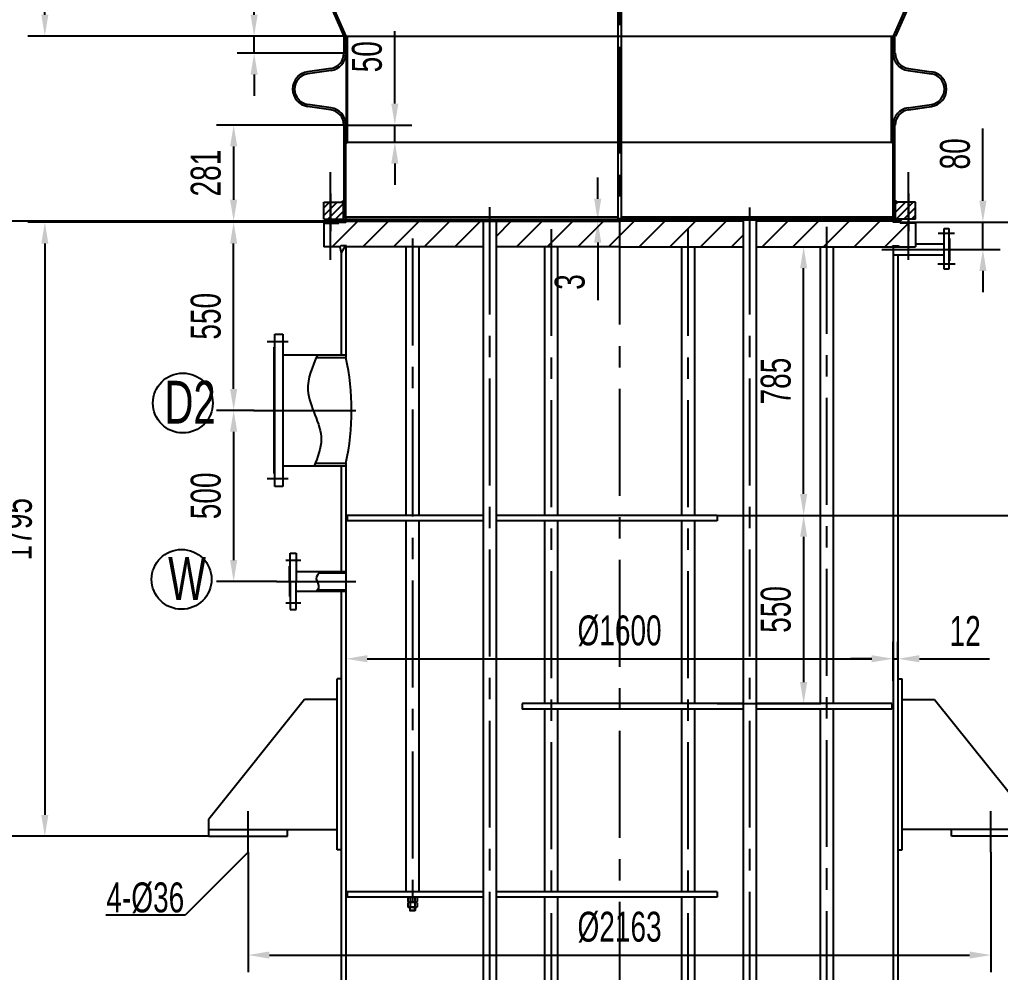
# Model space of a CAD drawing. Header units: millimetres. Extents: x -625 to 14225, y -250 to 20775.
# Drawn here: x 1644 to 4511, y 9689 to 12473 of the extents above; entities that cross this region are included whole.
import ezdxf

# ---------------------------------------------------------------- set-up
doc = ezdxf.new("R2010")
doc.units = ezdxf.units.MM
doc.header["$LTSCALE"] = 250
doc.linetypes.add('ACAD_ISO04W100', pattern=[30.5, 24, -3, 0.5, -3])
doc.linetypes.add('CENTER', pattern=[2, 1.25, -0.25, 0.25, -0.25])
for name, color, linetype in [('1轮廓实线层', 7, 'Continuous'), ('2细线层', 4, 'Continuous'), ('3中心线层', 1, 'CENTER'), ('5剖面线层', 2, 'Continuous'), ('LAYER1', 1, 'Continuous'), ('LAYER2', 3, 'ACAD_ISO04W100')]:
    doc.layers.add(name, color=color, linetype=linetype)
doc.styles.add('TH_GBDIM', font='hztxt_e.shx', dxfattribs={"width": 0.7, "bigfont": 'hztxt.shx'})
doc.dimstyles.new('TH_GBDIM', dxfattribs={"dimscale": 25, "dimtxt": 3.5, "dimasz": 2.5, "dimexe": 2, "dimexo": 0, "dimgap": 1.5, "dimtad": 1, "dimdec": 1, "dimzin": 0, "dimdsep": 46, "dimtxsty": 'TH_GBDIM', "dimcen": 2.5, "dimclrd": 130, "dimclre": 130, "dimclrt": 3, "dimadec": 0, "dimazin": 0, "dimtfac": 0.714286, "dimtdec": 1, "dimtmove": 0, "dimatfit": 3, "dimfxl": 0, "dimtzin": 0, "dimlwd": -1, "dimlwe": -1, "dimarcsym": 0})

# ---------------------------------------------------------------- blocks, each defined once
blk = doc.blocks.new('*D27')
at = {"layer": '1轮廓实线层', "color": 130, "transparency": 16777216}
for p, q in [((3397.6, 19742.3), (638.3, 19742.3)), ((688.3, 11946.9), (688.3, 19679.8)), ((2577.1, 11884.4), (638.3, 11884.4))]:
    blk.add_line(p, q, dxfattribs=at)
for points in [[(677.8, 19679.8), (698.7, 19679.8), (688.3, 19742.3)], [(677.8, 11946.9), (698.7, 11946.9), (688.3, 11884.4)]]:
    blk.add_solid(points, dxfattribs=at)
at = {"layer": 'Defpoints', "color": 0, "transparency": 16777216}
for p in [(688.3, 19742.3), (3397.6, 19742.3), (2577.1, 11884.4)]:
    blk.add_point(p, dxfattribs=at)
at = {"layer": '1轮廓实线层', "color": 3, "transparency": 16777216, "insert": (607, 15813.3), "char_height": 87.5, "attachment_point": 5, "rotation": 90, "style": 'TH_GBDIM'}
blk.add_mtext('7857{}{}', dxfattribs=at)
blk = doc.blocks.new('*D30')
at = {"layer": '1轮廓实线层', "color": 130, "transparency": 16777216}
for p, q in [((1717.3, 13334.4), (1667.3, 13334.4)), ((1717.3, 12487.9), (1717.3, 13271.9)), ((2586.6, 12425.4), (1667.3, 12425.4))]:
    blk.add_line(p, q, dxfattribs=at)
for points in [[(1706.9, 13271.9), (1727.7, 13271.9), (1717.3, 13334.4)], [(1706.9, 12487.9), (1727.7, 12487.9), (1717.3, 12425.4)]]:
    blk.add_solid(points, dxfattribs=at)
at = {"layer": 'Defpoints', "color": 0, "transparency": 16777216}
for p in [(1717.3, 13334.4), (1717.3, 13334.4), (2586.6, 12425.4)]:
    blk.add_point(p, dxfattribs=at)
at = {"layer": '1轮廓实线层', "color": 3, "transparency": 16777216, "insert": (1636.1, 12879.9), "char_height": 87.5, "attachment_point": 5, "rotation": 90, "style": 'TH_GBDIM'}
blk.add_mtext('909', dxfattribs=at)
blk = doc.blocks.new('*D32')
at = {"layer": '1轮廓实线层', "color": 130, "transparency": 16777216}
for p, q in [((2740.6, 12227.9), (2740.6, 12439.7)), ((2599.6, 12165.4), (2790.6, 12165.4)), ((2740.6, 12115.4), (2740.6, 12165.4)), ((2602.6, 12115.4), (2790.6, 12115.4)), ((2740.6, 12052.9), (2740.6, 11990.4))]:
    blk.add_line(p, q, dxfattribs=at)
for points in [[(2730.1, 12227.9), (2751, 12227.9), (2740.6, 12165.4)], [(2730.1, 12052.9), (2751, 12052.9), (2740.6, 12115.4)]]:
    blk.add_solid(points, dxfattribs=at)
at = {"layer": 'Defpoints', "color": 0, "transparency": 16777216}
for p in [(2599.6, 12165.4), (2740.6, 12165.4), (2602.6, 12115.4)]:
    blk.add_point(p, dxfattribs=at)
at = {"layer": '1轮廓实线层', "color": 3, "transparency": 16777216, "insert": (2659.3, 12365), "char_height": 87.5, "attachment_point": 5, "rotation": 90, "style": 'TH_GBDIM'}
blk.add_mtext('50', dxfattribs=at)
blk = doc.blocks.new('*D36')
at = {"layer": '1轮廓实线层', "color": 130, "transparency": 16777216}
for p, q in [((2591.6, 12165.4), (2219.3, 12165.4)), ((2269.3, 12102.9), (2269.3, 11946.9)), ((2577.1, 11884.4), (2219.3, 11884.4))]:
    blk.add_line(p, q, dxfattribs=at)
for points in [[(2258.9, 12102.9), (2279.8, 12102.9), (2269.3, 12165.4)], [(2258.9, 11946.9), (2279.8, 11946.9), (2269.3, 11884.4)]]:
    blk.add_solid(points, dxfattribs=at)
at = {"layer": 'Defpoints', "color": 0, "transparency": 16777216}
for p in [(2591.6, 12165.4), (2269.3, 11884.4), (2577.1, 11884.4)]:
    blk.add_point(p, dxfattribs=at)
at = {"layer": '1轮廓实线层', "color": 3, "transparency": 16777216, "insert": (2188.1, 12024.9), "char_height": 87.5, "attachment_point": 5, "rotation": 90, "style": 'TH_GBDIM'}
blk.add_mtext('281', dxfattribs=at)
blk = doc.blocks.new('*D38')
at = {"layer": '1轮廓实线层', "color": 130, "transparency": 16777216}
for p, q in [((2329.2, 12487.9), (2329.2, 12699.7)), ((2591, 12425.4), (2279.2, 12425.4)), ((2329.2, 12375.4), (2329.2, 12425.4)), ((2591.6, 12375.4), (2279.2, 12375.4)), ((2329.2, 12312.9), (2329.2, 12250.4))]:
    blk.add_line(p, q, dxfattribs=at)
for points in [[(2318.8, 12487.9), (2339.6, 12487.9), (2329.2, 12425.4)], [(2318.8, 12312.9), (2339.6, 12312.9), (2329.2, 12375.4)]]:
    blk.add_solid(points, dxfattribs=at)
at = {"layer": 'Defpoints', "color": 0, "transparency": 16777216}
for p in [(2329.2, 12425.4), (2591, 12425.4), (2591.6, 12375.4)]:
    blk.add_point(p, dxfattribs=at)
at = {"layer": '1轮廓实线层', "color": 3, "transparency": 16777216, "insert": (2248, 12625), "char_height": 87.5, "attachment_point": 5, "rotation": 90, "style": 'TH_GBDIM'}
blk.add_mtext('50', dxfattribs=at)
blk = doc.blocks.new('*D51')
at = {"layer": '1轮廓实线层', "color": 130, "transparency": 16777216}
for p, q in [((3985.8, 11024.4), (4824.1, 11024.4)), ((4774.1, 10961.9), (4774.1, 9436.9)), ((4193.6, 9374.4), (4824.1, 9374.4))]:
    blk.add_line(p, q, dxfattribs=at)
for points in [[(4763.7, 10961.9), (4784.6, 10961.9), (4774.1, 11024.4)], [(4763.7, 9436.9), (4784.6, 9436.9), (4774.1, 9374.4)]]:
    blk.add_solid(points, dxfattribs=at)
at = {"layer": 'Defpoints', "color": 0, "transparency": 16777216}
for p in [(3985.8, 11024.4), (4193.6, 9374.4), (4774.1, 9374.4)]:
    blk.add_point(p, dxfattribs=at)
at = {"layer": '1轮廓实线层', "color": 3, "transparency": 16777216, "insert": (4692.9, 10199.4), "char_height": 87.5, "attachment_point": 5, "rotation": 90, "style": 'TH_GBDIM'}
blk.add_mtext('3X550(=1650)', dxfattribs=at)
blk = doc.blocks.new('*D41')
at = {"layer": '1轮廓实线层', "color": 130, "transparency": 16777216}
for p, q in [((3682.6, 11024.4), (3985.8, 11024.4)), ((3935.8, 10961.9), (3935.8, 10536.9)), ((3682.6, 10474.4), (3985.8, 10474.4))]:
    blk.add_line(p, q, dxfattribs=at)
for points in [[(3925.4, 10961.9), (3946.2, 10961.9), (3935.8, 11024.4)], [(3925.4, 10536.9), (3946.2, 10536.9), (3935.8, 10474.4)]]:
    blk.add_solid(points, dxfattribs=at)
at = {"layer": 'Defpoints', "color": 0, "transparency": 16777216}
for p in [(3682.6, 11024.4), (3682.6, 10474.4), (3935.8, 10474.4)]:
    blk.add_point(p, dxfattribs=at)
at = {"layer": '1轮廓实线层', "color": 3, "transparency": 16777216, "insert": (3854.6, 10749.4), "char_height": 87.5, "attachment_point": 5, "rotation": 90, "style": 'TH_GBDIM'}
blk.add_mtext('550', dxfattribs=at)
blk = doc.blocks.new('*D52')
at = {"layer": '1轮廓实线层', "color": 130, "transparency": 16777216}
for p, q in [((3918.1, 11809.4), (3985.8, 11809.4)), ((3935.8, 11086.9), (3935.8, 11746.9)), ((3682.6, 11024.4), (3985.8, 11024.4))]:
    blk.add_line(p, q, dxfattribs=at)
for points in [[(3925.4, 11746.9), (3946.2, 11746.9), (3935.8, 11809.4)], [(3925.4, 11086.9), (3946.2, 11086.9), (3935.8, 11024.4)]]:
    blk.add_solid(points, dxfattribs=at)
at = {"layer": 'Defpoints', "color": 0, "transparency": 16777216}
for p in [(3918.1, 11809.4), (3935.8, 11809.4), (3682.6, 11024.4)]:
    blk.add_point(p, dxfattribs=at)
at = {"layer": '1轮廓实线层', "color": 3, "transparency": 16777216, "insert": (3854.6, 11416.9), "char_height": 87.5, "attachment_point": 5, "rotation": 90, "style": 'TH_GBDIM'}
blk.add_mtext('785', dxfattribs=at)
blk = doc.blocks.new('*D42')
at = {"layer": '1轮廓实线层', "color": 130, "transparency": 16777216}
for p, q in [((4197.6, 10605.2), (4197.6, 10655.2)), ((4211.6, 10605.2), (4211.6, 10655.2)), ((4135.1, 10605.2), (4072.6, 10605.2)), ((4197.6, 10605.2), (4211.6, 10605.2)), ((4274.1, 10605.2), (4479.4, 10605.2))]:
    blk.add_line(p, q, dxfattribs=at)
for points in [[(4135.1, 10615.7), (4135.1, 10594.8), (4197.6, 10605.2)], [(4274.1, 10615.7), (4274.1, 10594.8), (4211.6, 10605.2)]]:
    blk.add_solid(points, dxfattribs=at)
at = {"layer": 'Defpoints', "color": 0, "transparency": 16777216}
for p in [(4197.6, 10605.2), (4211.6, 10605.2), (4211.6, 10605.2)]:
    blk.add_point(p, dxfattribs=at)
at = {"layer": '1轮廓实线层', "color": 3, "transparency": 16777216, "insert": (4408, 10686.5), "char_height": 87.5, "attachment_point": 5, "style": 'TH_GBDIM'}
blk.add_mtext('12', dxfattribs=at)
blk = doc.blocks.new('*D43')
at = {"layer": '1轮廓实线层', "color": 130, "transparency": 16777216}
for p, q in [((2597.6, 10653.2), (2597.6, 10555.2)), ((4197.6, 10541.2), (4197.6, 10655.2)), ((2660.1, 10605.2), (4135.1, 10605.2))]:
    blk.add_line(p, q, dxfattribs=at)
for points in [[(2660.1, 10615.7), (2660.1, 10594.8), (2597.6, 10605.2)], [(4135.1, 10615.7), (4135.1, 10594.8), (4197.6, 10605.2)]]:
    blk.add_solid(points, dxfattribs=at)
at = {"layer": 'Defpoints', "color": 0, "transparency": 16777216}
for p in [(2597.6, 10653.2), (4197.6, 10605.2), (4197.6, 10541.2)]:
    blk.add_point(p, dxfattribs=at)
at = {"layer": '1轮廓实线层', "color": 3, "transparency": 16777216, "insert": (3397.6, 10686.5), "char_height": 87.5, "attachment_point": 5, "style": 'TH_GBDIM'}
blk.add_mtext('%%c1600', dxfattribs=at)
blk = doc.blocks.new('*D40')
at = {"layer": '1轮廓实线层', "color": 130, "transparency": 16777216}
for p, q in [((4218.1, 11881.4), (5565.1, 11881.4)), ((5515.1, 8957.9), (5515.1, 11818.9)), ((4218.1, 8895.4), (5565.1, 8895.4))]:
    blk.add_line(p, q, dxfattribs=at)
for points in [[(5504.7, 11818.9), (5525.5, 11818.9), (5515.1, 11881.4)], [(5504.7, 8957.9), (5525.5, 8957.9), (5515.1, 8895.4)]]:
    blk.add_solid(points, dxfattribs=at)
at = {"layer": 'Defpoints', "color": 0, "transparency": 16777216}
for p in [(4218.1, 11881.4), (5515.1, 11881.4), (4218.1, 8895.4)]:
    blk.add_point(p, dxfattribs=at)
at = {"layer": '1轮廓实线层', "color": 3, "transparency": 16777216, "insert": (5433.9, 10388.4), "char_height": 87.5, "attachment_point": 5, "rotation": 90, "style": 'TH_GBDIM'}
blk.add_mtext('2986', dxfattribs=at)
blk = doc.blocks.new('*D59')
at = {"layer": '1轮廓实线层', "color": 130, "transparency": 16777216}
for p, q in [((1436.2, 15786.4), (1386.2, 15786.4)), ((1436.2, 15723.9), (1436.2, 10149)), ((2196.6, 10086.5), (1386.2, 10086.5))]:
    blk.add_line(p, q, dxfattribs=at)
for points in [[(1425.8, 15723.9), (1446.6, 15723.9), (1436.2, 15786.4)], [(1425.8, 10149), (1446.6, 10149), (1436.2, 10086.5)]]:
    blk.add_solid(points, dxfattribs=at)
at = {"layer": 'Defpoints', "color": 0, "transparency": 16777216}
for p in [(1436.2, 15786.4), (1436.2, 10086.5), (2196.6, 10086.5)]:
    blk.add_point(p, dxfattribs=at)
at = {"layer": '1轮廓实线层', "color": 3, "transparency": 16777216, "insert": (1354.9, 12936.4), "char_height": 87.5, "attachment_point": 5, "rotation": 90, "style": 'TH_GBDIM'}
blk.add_mtext('5700{}{}', dxfattribs=at)
blk = doc.blocks.new('*D90')
at = {"layer": '1轮廓实线层', "color": 130, "transparency": 16777216}
for p, q in [((3397.6, 19742.3), (5993.3, 19742.3)), ((5943.3, 6325), (5943.3, 19679.8)), ((5565.1, 6262.5), (5993.3, 6262.5))]:
    blk.add_line(p, q, dxfattribs=at)
for points in [[(5932.9, 19679.8), (5953.7, 19679.8), (5943.3, 19742.3)], [(5932.9, 6325), (5953.7, 6325), (5943.3, 6262.5)]]:
    blk.add_solid(points, dxfattribs=at)
at = {"layer": 'Defpoints', "color": 0, "transparency": 16777216}
for p in [(3397.6, 19742.3), (5943.3, 19742.3), (5565.1, 6262.5)]:
    blk.add_point(p, dxfattribs=at)
at = {"layer": '1轮廓实线层', "color": 3, "transparency": 16777216, "insert": (5862.1, 13002.4), "char_height": 87.5, "attachment_point": 5, "rotation": 90, "style": 'TH_GBDIM'}
blk.add_mtext('～13480', dxfattribs=at)
blk = doc.blocks.new('*D91')
at = {"layer": '1轮廓实线层', "color": 130, "transparency": 16777216}
for p, q in [((2311.6, 10039.6), (2311.6, 9689.1)), ((4483.5, 10039.6), (4483.5, 9689.1)), ((2374.1, 9739.1), (4421, 9739.1))]:
    blk.add_line(p, q, dxfattribs=at)
for points in [[(2374.1, 9749.6), (2374.1, 9728.7), (2311.6, 9739.1)], [(4421, 9749.6), (4421, 9728.7), (4483.5, 9739.1)]]:
    blk.add_solid(points, dxfattribs=at)
at = {"layer": 'Defpoints', "color": 0, "transparency": 16777216}
for p in [(2311.6, 10039.6), (4483.5, 10039.6), (4483.5, 9739.1)]:
    blk.add_point(p, dxfattribs=at)
at = {"layer": '1轮廓实线层', "color": 3, "transparency": 16777216, "insert": (3397.6, 9820.4), "char_height": 87.5, "attachment_point": 5, "style": 'TH_GBDIM'}
blk.add_mtext('%%c2163', dxfattribs=at)
blk = doc.blocks.new('*D93')
at = {"layer": '1轮廓实线层', "color": 130, "transparency": 16777216}
for p, q in [((3333.7, 11949.9), (3333.7, 12012.4)), ((3397.6, 11887.4), (3283.7, 11887.4)), ((3397.6, 11884.4), (3283.7, 11884.4)), ((3333.7, 11887.4), (3333.7, 11884.4)), ((3333.7, 11821.9), (3333.7, 11653.7))]:
    blk.add_line(p, q, dxfattribs=at)
for points in [[(3323.3, 11949.9), (3344.1, 11949.9), (3333.7, 11887.4)], [(3323.3, 11821.9), (3344.1, 11821.9), (3333.7, 11884.4)]]:
    blk.add_solid(points, dxfattribs=at)
at = {"layer": 'Defpoints', "color": 0, "transparency": 16777216}
for p in [(3333.7, 11884.4), (3397.6, 11887.4), (3397.6, 11884.4)]:
    blk.add_point(p, dxfattribs=at)
at = {"layer": '1轮廓实线层', "color": 3, "transparency": 16777216, "insert": (3252.4, 11706.5), "char_height": 87.5, "attachment_point": 5, "rotation": 90, "style": 'TH_GBDIM'}
blk.add_mtext('3', dxfattribs=at)
blk = doc.blocks.new('*D94')
at = {"layer": '1轮廓实线层', "color": 130, "transparency": 16777216}
for p, q in [((2577.1, 11881.4), (2219.3, 11881.4)), ((2269.3, 11393.9), (2269.3, 11818.9)), ((2327.7, 11331.4), (2219.3, 11331.4))]:
    blk.add_line(p, q, dxfattribs=at)
for points in [[(2258.9, 11818.9), (2279.8, 11818.9), (2269.3, 11881.4)], [(2258.9, 11393.9), (2279.8, 11393.9), (2269.3, 11331.4)]]:
    blk.add_solid(points, dxfattribs=at)
at = {"layer": 'Defpoints', "color": 0, "transparency": 16777216}
for p in [(2269.3, 11881.4), (2577.1, 11881.4), (2327.7, 11331.4)]:
    blk.add_point(p, dxfattribs=at)
at = {"layer": '1轮廓实线层', "color": 3, "transparency": 16777216, "insert": (2188.1, 11606.4), "char_height": 87.5, "attachment_point": 5, "rotation": 90, "style": 'TH_GBDIM'}
blk.add_mtext('550', dxfattribs=at)
blk = doc.blocks.new('*D95')
at = {"layer": '1轮廓实线层', "color": 130, "transparency": 16777216}
for p, q in [((2329.2, 11331.4), (2219.3, 11331.4)), ((2269.3, 11268.9), (2269.3, 10893.9)), ((2395.1, 10831.4), (2219.3, 10831.4))]:
    blk.add_line(p, q, dxfattribs=at)
for points in [[(2258.9, 11268.9), (2279.8, 11268.9), (2269.3, 11331.4)], [(2258.9, 10893.9), (2279.8, 10893.9), (2269.3, 10831.4)]]:
    blk.add_solid(points, dxfattribs=at)
at = {"layer": 'Defpoints', "color": 0, "transparency": 16777216}
for p in [(2329.2, 11331.4), (2269.3, 10831.4), (2395.1, 10831.4)]:
    blk.add_point(p, dxfattribs=at)
at = {"layer": '1轮廓实线层', "color": 3, "transparency": 16777216, "insert": (2188.1, 11081.4), "char_height": 87.5, "attachment_point": 5, "rotation": 90, "style": 'TH_GBDIM'}
blk.add_mtext('500', dxfattribs=at)
blk = doc.blocks.new('*D96')
at = {"layer": '1轮廓实线层', "color": 130, "transparency": 16777216}
for p, q in [((4459.9, 11943.9), (4459.9, 12155.7)), ((4218.1, 11881.4), (4509.9, 11881.4)), ((4459.9, 11801.4), (4459.9, 11881.4)), ((4242.6, 11801.4), (4509.9, 11801.4)), ((4459.9, 11738.9), (4459.9, 11676.4))]:
    blk.add_line(p, q, dxfattribs=at)
for points in [[(4449.5, 11943.9), (4470.3, 11943.9), (4459.9, 11881.4)], [(4449.5, 11738.9), (4470.3, 11738.9), (4459.9, 11801.4)]]:
    blk.add_solid(points, dxfattribs=at)
at = {"layer": 'Defpoints', "color": 0, "transparency": 16777216}
for p in [(4218.1, 11881.4), (4459.9, 11881.4), (4242.6, 11801.4)]:
    blk.add_point(p, dxfattribs=at)
at = {"layer": '1轮廓实线层', "color": 3, "transparency": 16777216, "insert": (4378.6, 12081), "char_height": 87.5, "attachment_point": 5, "rotation": 90, "style": 'TH_GBDIM'}
blk.add_mtext('80', dxfattribs=at)
blk = doc.blocks.new('*D101')
at = {"layer": '1轮廓实线层', "color": 130, "transparency": 16777216}
for p, q in [((2577.1, 11881.4), (1667.3, 11881.4)), ((1717.3, 11818.9), (1717.3, 10149)), ((2196.6, 10086.5), (1667.3, 10086.5))]:
    blk.add_line(p, q, dxfattribs=at)
for points in [[(1706.9, 11818.9), (1727.7, 11818.9), (1717.3, 11881.4)], [(1706.9, 10149), (1727.7, 10149), (1717.3, 10086.5)]]:
    blk.add_solid(points, dxfattribs=at)
at = {"layer": 'Defpoints', "color": 0, "transparency": 16777216}
for p in [(2577.1, 11881.4), (1717.3, 10086.5), (2196.6, 10086.5)]:
    blk.add_point(p, dxfattribs=at)
at = {"layer": '1轮廓实线层', "color": 3, "transparency": 16777216, "insert": (1636.1, 10983.9), "char_height": 87.5, "attachment_point": 5, "rotation": 90, "style": 'TH_GBDIM'}
blk.add_mtext('1795', dxfattribs=at)

msp = doc.modelspace()

# ---------------------------------------------------------------- hatches: boundary and pattern name
at = {"layer": '5剖面线层'}
h = msp.add_hatch(dxfattribs=at)
h.set_pattern_fill('ANSI31', color=256, scale=5, style=0)
h.set_pattern_definition([(45, (458.805, 4730.454), (-11.22532, 11.22532), [])])
h.paths.add_polyline_path([(2552.551, 11940.361), (2532.551, 11940.361), (2532.551, 11890.361), (2552.551, 11890.361)])
h.paths.add_polyline_path([(2590.551, 11937.361), (2585.355, 11940.361), (2552.551, 11940.361), (2552.551, 11890.361), (2590.551, 11890.361)])
h.paths.add_polyline_path([(4242.551, 11940.361), (4209.747, 11940.361), (4204.551, 11937.361), (4204.551, 11890.361), (4242.551, 11890.361)])
h.paths.add_polyline_path([(4262.551, 11940.361), (4242.551, 11940.361), (4242.551, 11890.361), (4262.551, 11890.361)])
h = msp.add_hatch(dxfattribs=at)
h.set_pattern_fill('ANSI31', color=256, scale=20, style=0)
h.set_pattern_definition([(45, (621.71, 85.54), (-44.90128, 44.90128), [])])
h.paths.add_polyline_path([(2552.551, 11878.361), (2532.551, 11878.361), (2532.551, 11809.361), (2552.551, 11809.361)])
h.paths.add_polyline_path([(2602.094, 11885.361), (2601.551, 11885.361), (2597.551, 11881.361), (2569.551, 11881.361), (2569.551, 11878.361), (2552.551, 11878.361), (2552.551, 11809.361), (2579.551, 11809.361), (2582.551, 11812.361), (2599.051, 11812.361), (2599.051, 11809.361), (2630.293, 11809.361, 0.05348171), (2632.005, 11825.316, 0.23527747)])
h.paths.add_polyline_path([(2854.837, 11847.996), (2876.41, 11885.361), (2602.094, 11885.361, -0.23527747), (2632.005, 11825.316, -0.05348171), (2630.293, 11809.361), (2717.019, 11809.361, -0.72726949)])
h.paths.add_polyline_path([(2717.019, 11809.361), (2867.35, 11809.361, 0.96088419)])
h.paths.add_polyline_path([(2998.351, 11885.361), (2876.41, 11885.361), (2854.837, 11847.996, -0.13751572), (2867.35, 11809.361), (2998.351, 11809.361)])
h.paths.add_polyline_path([(3397.551, 11885.361), (3036.351, 11885.361), (3036.351, 11809.361), (3397.551, 11809.361)])
h.paths.add_polyline_path([(3664.924, 11885.361), (3397.551, 11885.361), (3397.551, 11809.361), (3697.141, 11809.361, -0.18939978)])
h.paths.add_polyline_path([(3758.751, 11885.361), (3664.924, 11885.361, 0.18939978), (3697.141, 11809.361), (3758.751, 11809.361)])
h.paths.add_polyline_path([(3890.578, 11885.361), (3796.751, 11885.361), (3796.751, 11809.361), (3858.361, 11809.361, 0.18939978)])
h.paths.add_polyline_path([(4242.551, 11878.361), (4225.551, 11878.361), (4225.551, 11881.361), (4197.551, 11881.361), (4193.551, 11885.361), (3890.578, 11885.361, -0.18939978), (3858.361, 11809.361), (4196.051, 11809.361), (4196.051, 11812.361), (4212.551, 11812.361), (4215.551, 11809.361), (4242.551, 11809.361)])
h.paths.add_polyline_path([(4262.551, 11878.361), (4242.551, 11878.361), (4242.551, 11809.361), (4262.551, 11809.361)])

# ---------------------------------------------------------------- linework, layer by layer
for p, q in [((3392.551, 13487.361), (3392.551, 11887.361)), ((3402.551, 13487.361), (3402.551, 11887.361)), ((2599.551, 12115.361), (2599.551, 12425.361)), ((2602.551, 12115.361), (2602.551, 12425.361)), ((4192.551, 12115.361), (4192.551, 12425.361)), ((4195.551, 12115.361), (4195.551, 12425.361)), ((4203.551, 12375.361), (4195.551, 12375.361)), ((2591.551, 12165.361), (2599.551, 12165.361)), ((2592.551, 11896.021), (2592.551, 12165.361)), ((2597.551, 11888.361), (2597.551, 12165.361)), ((2597.551, 11884.361), (2597.551, 12161.361)), ((4203.551, 12165.361), (4195.551, 12165.361)), ((4197.551, 11884.361), (4197.551, 12165.361)), ((4202.551, 11896.021), (4202.551, 12165.361)), ((2532.551, 11940.361), (2585.355, 11940.361)), ((2532.551, 11890.361), (2532.551, 11940.361)), ((2590.551, 11890.361), (2590.551, 11937.361)), ((2590.551, 11937.361), (2592.551, 11937.361)), ((4204.551, 11937.361), (4202.551, 11937.361)), ((4204.551, 11890.361), (4204.551, 11937.361)), ((4262.551, 11940.361), (4209.747, 11940.361)), ((4262.551, 11890.361), (4262.551, 11940.361)), ((2532.551, 11890.361), (3392.551, 11890.361)), ((2532.551, 11878.361), (2532.551, 11809.361)), ((2532.551, 11878.361), (2577.051, 11878.361)), ((2577.051, 11884.361), (2571.051, 11890.361)), ((2577.051, 11884.361), (2577.051, 11890.361)), ((2577.051, 11884.361), (3397.551, 11884.361)), ((2577.051, 11884.361), (2577.051, 11881.361)), ((2577.051, 11884.361), (2600.551, 11884.361)), ((2577.051, 11881.361), (2597.551, 11881.361)), ((2577.051, 11881.361), (2597.551, 11881.361)), ((2577.051, 11881.361), (2577.051, 11878.361)), ((2594.551, 11881.361), (2594.551, 11884.361)), ((2601.551, 11885.361), (2998.351, 11885.361)), ((2998.351, 11888.361), (3036.351, 11888.361)), ((2998.351, 11888.361), (3036.351, 11888.361)), ((2998.351, 11888.361), (3036.351, 11888.361)), ((2998.351, 11888.361), (2998.351, 8888.361)), ((3036.351, 11888.361), (3036.351, 8888.361)), ((3758.751, 11884.361), (3397.551, 11884.361)), ((4262.551, 11890.361), (3402.551, 11890.361)), ((3796.751, 11888.361), (3758.751, 11888.361)), ((3796.751, 11888.361), (3758.751, 11888.361)), ((3758.751, 11888.361), (3758.751, 8888.361)), ((3796.751, 11888.361), (3758.751, 11888.361)), ((3796.751, 11888.361), (3796.751, 8888.361)), ((4193.551, 11885.361), (3796.751, 11885.361)), ((4218.051, 11884.361), (3796.751, 11884.361)), ((4218.051, 11884.361), (4194.551, 11884.361)), ((4218.051, 11881.361), (4197.551, 11881.361)), ((4218.051, 11881.361), (4197.551, 11881.361)), ((4200.551, 11881.361), (4200.551, 11884.361)), ((4218.051, 11884.361), (4218.051, 11890.361)), ((4218.051, 11884.361), (4224.051, 11890.361)), ((4218.051, 11884.361), (4218.051, 11881.361)), ((4218.051, 11881.361), (4218.051, 11878.361)), ((4262.551, 11878.361), (4218.051, 11878.361)), ((4262.551, 11878.361), (4262.551, 11809.361)), ((4346.551, 11743.861), (4346.551, 11862.861)), ((4346.551, 11862.861), (4360.551, 11862.861)), ((4360.551, 11862.861), (4360.551, 11743.861)), ((4346.551, 11817.361), (4262.551, 11817.361)), ((4362.551, 11833.861), (4360.551, 11833.861)), ((4362.551, 11833.861), (4362.551, 11768.861)), ((2579.551, 11809.361), (2532.551, 11809.361)), ((2582.551, 11812.361), (2579.551, 11809.361)), ((2599.051, 11812.361), (2582.551, 11812.361)), ((2583.551, 11791.576), (2583.551, 11493.861)), ((2597.551, 11812.361), (2597.551, 11485.861)), ((2599.051, 11812.361), (2599.051, 11809.361)), ((2998.351, 11809.361), (2599.051, 11809.361)), ((2773.184, 11809.361), (2773.184, 11025.361)), ((2811.184, 11809.361), (2811.184, 11024.361)), ((3397.551, 11809.361), (3036.351, 11809.361)), ((3178.484, 11809.361), (3178.484, 11024.361)), ((3216.484, 11809.361), (3216.484, 11024.361)), ((3397.551, 11809.361), (3758.751, 11809.361)), ((3578.618, 11809.361), (3578.618, 11024.361)), ((3616.618, 11809.361), (3616.618, 11024.361)), ((3796.751, 11809.361), (4197.551, 11809.361)), ((3983.918, 11809.361), (3983.918, 10474.361)), ((4021.918, 11809.361), (4021.918, 10474.361)), ((4196.051, 11812.361), (4196.051, 11809.361)), ((4196.051, 11812.361), (4212.551, 11812.361)), ((4196.051, 11812.361), (4196.051, 11809.361)), ((4196.051, 11812.361), (4212.551, 11812.361)), ((4197.551, 11812.361), (4197.551, 8964.361)), ((4197.551, 11809.361), (4262.551, 11809.361)), ((4346.551, 11785.361), (4197.551, 11785.361)), ((4211.551, 11785.361), (4211.551, 9111.361)), ((4212.551, 11812.361), (4215.551, 11809.361)), ((4212.551, 11812.361), (4215.551, 11809.361)), ((4362.551, 11768.861), (4360.551, 11768.861)), ((4360.551, 11743.861), (4346.551, 11743.861)), ((2389.551, 11553.861), (2413.551, 11553.861)), ((2389.551, 11108.861), (2389.551, 11553.861)), ((2413.551, 11553.861), (2413.551, 11108.861)), ((2389.551, 11516.361), (2387.551, 11516.361)), ((2387.551, 11146.361), (2387.551, 11516.361)), ((2387.551, 11146.361), (2387.551, 11516.361)), ((2413.551, 11493.861), (2597.551, 11493.861)), ((2510.915, 11485.861), (2597.551, 11485.861)), ((2413.551, 11168.861), (2597.551, 11168.861)), ((2507.907, 11176.861), (2597.551, 11176.861)), ((2583.551, 11168.861), (2583.551, 10859.861)), ((2597.551, 11176.861), (2597.551, 9629.361)), ((2389.551, 11146.361), (2387.551, 11146.361)), ((2413.551, 11108.861), (2389.551, 11108.861)), ((2998.351, 11024.361), (2601.551, 11024.361)), ((2601.551, 11024.361), (2601.551, 11008.361)), ((3682.551, 11024.361), (3036.351, 11024.361)), ((3682.551, 11024.361), (3682.551, 11008.361)), ((2998.351, 11008.361), (2601.551, 11008.361)), ((2773.184, 11008.361), (2773.184, 9924.361)), ((2811.184, 11008.361), (2811.184, 9924.361)), ((3682.551, 11008.361), (3036.351, 11008.361)), ((3178.484, 11008.361), (3178.484, 10474.361)), ((3216.484, 11008.361), (3216.484, 10474.361)), ((3578.618, 11008.361), (3578.618, 10474.361)), ((3616.618, 11008.361), (3616.618, 10474.361)), ((2434.551, 10831.361), (2434.551, 10913.861)), ((2434.551, 10913.861), (2452.551, 10913.861)), ((2452.551, 10913.861), (2452.551, 10831.361)), ((2432.551, 10875.861), (2434.551, 10875.861)), ((2432.551, 10831.361), (2432.551, 10875.861)), ((2452.551, 10859.861), (2597.551, 10859.861)), ((2519.709, 10856.361), (2597.551, 10856.361)), ((2432.551, 10831.361), (2432.551, 10786.861)), ((2434.551, 10831.361), (2434.551, 10748.861)), ((2452.551, 10748.861), (2452.551, 10831.361)), ((2432.551, 10786.861), (2434.551, 10786.861)), ((2452.551, 10802.861), (2597.551, 10802.861)), ((2514.286, 10806.361), (2597.551, 10806.361)), ((2583.551, 10802.861), (2583.551, 9633.361)), ((2434.551, 10748.861), (2452.551, 10748.861)), ((2583.551, 10546.454), (2571.551, 10546.454)), ((2571.551, 10046.454), (2571.551, 10546.454)), ((4211.551, 10546.454), (4223.551, 10546.454)), ((4223.551, 10046.454), (4223.551, 10546.454)), ((2476.594, 10486.454), (2196.594, 10136.454)), ((2571.551, 10486.454), (2476.594, 10486.454)), ((3758.751, 10474.361), (3112.551, 10474.361)), ((3112.551, 10474.361), (3112.551, 10458.361)), ((4193.551, 10474.361), (3796.751, 10474.361)), ((4193.551, 10474.361), (4193.551, 10458.361)), ((4223.551, 10486.454), (4318.508, 10486.454)), ((4318.508, 10486.454), (4598.508, 10136.454)), ((3758.751, 10458.361), (3112.551, 10458.361)), ((3178.484, 10458.361), (3178.484, 9924.361)), ((3216.484, 10458.361), (3216.484, 9924.361)), ((3578.618, 10458.361), (3578.618, 9924.361)), ((3616.618, 10458.361), (3616.618, 9924.361)), ((4193.551, 10458.361), (3796.751, 10458.361)), ((3983.918, 10458.361), (3983.918, 9374.361)), ((4021.918, 10458.361), (4021.918, 9374.361)), ((2196.594, 10106.454), (2196.594, 10136.454)), ((2196.594, 10086.454), (2196.594, 10106.454)), ((2196.594, 10106.454), (2571.551, 10106.454)), ((2426.594, 10086.454), (2426.594, 10106.454)), ((4598.508, 10106.454), (4223.551, 10106.454)), ((4368.508, 10086.454), (4368.508, 10106.454)), ((2196.594, 10086.454), (2426.594, 10086.454)), ((4598.508, 10086.454), (4368.508, 10086.454)), ((2583.551, 10046.454), (2571.551, 10046.454)), ((4211.551, 10046.454), (4223.551, 10046.454)), ((2998.351, 9924.361), (2601.551, 9924.361)), ((2601.551, 9924.361), (2601.551, 9908.361)), ((3682.551, 9924.361), (3036.351, 9924.361)), ((3682.551, 9924.361), (3682.551, 9908.361)), ((2998.351, 9908.361), (2601.551, 9908.361)), ((2778.684, 9906.561), (2778.684, 9895.361)), ((2802.309, 9893.561), (2782.059, 9893.561)), ((2785.434, 9906.561), (2785.434, 9895.361)), ((2798.934, 9906.561), (2798.934, 9895.361)), ((2805.684, 9906.561), (2805.684, 9895.361)), ((3682.551, 9908.361), (3036.351, 9908.361)), ((3178.484, 9908.361), (3178.484, 9374.361)), ((3216.484, 9908.361), (3216.484, 9374.361)), ((3578.618, 9908.361), (3578.618, 9374.361)), ((3616.618, 9908.361), (3616.618, 9374.361)), ((2778.684, 9891.761), (2778.684, 9880.561)), ((2802.309, 9878.761), (2782.059, 9878.761)), ((2784.184, 9878.761), (2784.184, 9869.861)), ((2800.184, 9869.861), (2784.184, 9869.861)), ((2784.184, 9869.861), (2785.685, 9868.361)), ((2785.434, 9891.761), (2785.434, 9880.561)), ((2798.684, 9868.361), (2785.685, 9868.361)), ((2800.184, 9869.861), (2798.684, 9868.361)), ((2798.934, 9891.761), (2798.934, 9880.561)), ((2800.184, 9878.761), (2800.184, 9869.861)), ((2805.684, 9891.761), (2805.684, 9880.561))]:
    msp.add_line(p, q)
for centre, radius, start, end in [((2782.059, 9904.297), 4.064, 33.854613, 146.145387), ((2782.059, 9897.625), 4.064, 213.854613, 326.145387), ((2782.059, 9889.497), 4.064, 33.854613, 146.145387), ((2792.184, 9894.804), 13.556, 60.137248, 119.862752), ((2792.184, 9907.117), 13.556, 240.137248, 299.862752), ((2792.184, 9880.004), 13.556, 60.137248, 119.862752), ((2802.309, 9904.297), 4.064, 33.855164, 146.144836), ((2802.309, 9897.625), 4.064, 213.855164, 326.144836), ((2802.309, 9889.497), 4.064, 33.855164, 146.144836), ((2782.059, 9882.825), 4.064, 213.854613, 326.145387), ((2792.184, 9892.317), 13.556, 240.137248, 299.862752), ((2802.309, 9882.825), 4.064, 213.855164, 326.144836)]:
    msp.add_arc(centre, radius, start, end)
at = {"layer": '1轮廓实线层'}
for p, q in [((2197.551, 13334.361), (2597.551, 12425.361)), ((4597.551, 13334.361), (4197.551, 12425.361)), ((2192.059, 13331.944), (2590.996, 12425.361)), ((4307.567, 12660.475), (4204.106, 12425.361)), ((2590.996, 12425.361), (4197.551, 12425.361)), ((2592.551, 12375.361), (2592.551, 12425.361)), ((2597.551, 12375.361), (2597.551, 12425.361)), ((3402.551, 12425.361), (4197.551, 12425.361)), ((4197.551, 12375.361), (4197.551, 12425.361)), ((4197.551, 12425.361), (4204.106, 12425.361)), ((4202.551, 12375.361), (4202.551, 12425.361)), ((2591.551, 12375.361), (2599.551, 12375.361)), ((2553.115, 12330.842), (2485.112, 12320.815)), ((4241.987, 12330.842), (4309.99, 12320.815)), ((2553.99, 12324.906), (2485.987, 12314.879)), ((4241.112, 12324.906), (4309.115, 12314.879)), ((2553.115, 12209.879), (2485.112, 12219.906)), ((2553.99, 12215.815), (2485.987, 12225.842)), ((4241.112, 12215.815), (4309.115, 12225.842)), ((4241.987, 12209.879), (4309.99, 12219.906)), ((2591.551, 12165.361), (2599.551, 12165.361)), ((4195.551, 12165.361), (4203.551, 12165.361)), ((2597.551, 12115.361), (3392.551, 12115.361)), ((2602.551, 12115.361), (2597.551, 12110.361)), ((3402.551, 12115.361), (4197.551, 12115.361)), ((4192.551, 12115.361), (4197.551, 12110.361)), ((2585.355, 11940.361), (2592.551, 11945.361)), ((2590.551, 11937.361), (2585.355, 11940.361)), ((4209.747, 11940.361), (4202.551, 11945.361)), ((4204.551, 11937.361), (4209.747, 11940.361)), ((2597.551, 11897.361), (2590.551, 11895.485)), ((2597.551, 11897.361), (3392.551, 11897.361)), ((2597.551, 11881.361), (2601.551, 11885.361)), ((3036.351, 11885.361), (3758.751, 11885.361)), ((3392.551, 11887.361), (3402.551, 11887.361)), ((3392.551, 11887.361), (3402.551, 11887.361)), ((3402.551, 11897.361), (4197.551, 11897.361)), ((3758.751, 11888.361), (3796.751, 11888.361)), ((4197.551, 11881.361), (4193.551, 11885.361)), ((4197.551, 11897.361), (4204.551, 11895.485)), ((4197.551, 11897.361), (4197.551, 11890.361)), ((4262.551, 11890.361), (4197.551, 11890.361)), ((2579.551, 11809.361), (2583.551, 11791.576)), ((2595.551, 11812.361), (2583.551, 11791.576)), ((4199.551, 11812.361), (4201.283, 11809.361))]:
    msp.add_line(p, q, dxfattribs=at)
for centre, radius, start, end in [((2546.551, 12375.361), 45, 278.387592, 0), ((2546.551, 12375.361), 51, 278.387592, 0), ((4248.551, 12375.361), 51, 180, 261.612408), ((4248.551, 12375.361), 45, 180, 261.612408), ((2492.551, 12270.361), 51, 98.387592, 180), ((2492.551, 12270.361), 45, 98.387592, 180), ((4302.551, 12270.361), 45, 0, 81.612408), ((4302.551, 12270.361), 51, 0, 81.612408), ((2492.551, 12270.361), 51, 180, 261.612408), ((2492.551, 12270.361), 45, 180, 261.612408), ((4302.551, 12270.361), 45, 278.387592, 0), ((4302.551, 12270.361), 51, 278.387592, 0), ((2546.551, 12165.361), 51, 0, 81.612408), ((4248.551, 12165.361), 51, 98.387592, 180), ((2546.551, 12165.361), 45, 0, 81.612408), ((4248.551, 12165.361), 45, 98.387592, 180), ((1890.258, 11331.361), 723.971, 347.677945, 12.322055)]:
    msp.add_arc(centre, radius, start, end, dxfattribs=at)
at = {"layer": '2细线层'}
for p, q in [((2311.594, 10039.592), (2127.864, 9855.862)), ((2127.864, 9855.862), (1896.016, 9855.862))]:
    msp.add_line(p, q, dxfattribs=at)
for centre in [(2120.813, 11352.66), (2117.098, 10837.338)]:
    msp.add_circle(centre, 87.5, dxfattribs=at)
for points in [[(2514.362, 11493.861), (2486.609, 11390.285), (2525.326, 11245.792), (2504.712, 11168.861)], [(2522.89, 10859.861), (2510.97, 10839.216), (2517.823, 10813.641), (2511.599, 10802.861)]]:
    msp.add_spline(points, degree=3, dxfattribs=at)
at = {"layer": '3中心线层'}
for p, q in [((3397.551, 19894.398), (3397.551, 6198.678)), ((2552.551, 11771.599), (2552.551, 12028.024)), ((4242.551, 11771.599), (4242.551, 12028.024)), ((2552.551, 11965.209), (2552.551, 11855.433)), ((4242.551, 11965.209), (4242.551, 11855.433)), ((3017.351, 11925.219), (3017.351, 11765.359)), ((3017.351, 11924.219), (3017.351, 8814.81)), ((3777.751, 11924.219), (3777.751, 8814.81)), ((3197.484, 11861.269), (3197.484, 9278.621)), ((3597.618, 11861.269), (3597.618, 9239.98)), ((4002.918, 11867.713), (4002.918, 9294.578)), ((2792.184, 11833.765), (2792.184, 9854.852)), ((4164.346, 11801.361), (4382.593, 11801.361)), ((2327.696, 11331.361), (2626.137, 11331.361)), ((2395.072, 10831.361), (2626.137, 10831.361))]:
    msp.add_line(p, q, dxfattribs=at)
at = {"layer": 'LAYER1'}
for p, q in [((2785.685, 9868.361), (2785.685, 9878.761)), ((2798.684, 9868.361), (2798.684, 9878.761))]:
    msp.add_line(p, q, dxfattribs=at)
at = {"layer": 'LAYER2'}
for p, q in [((4376.46, 11847.861), (4329.337, 11847.861)), ((4378.484, 11758.861), (4327.892, 11758.861)), ((2428.862, 11531.361), (2367.776, 11531.361)), ((2428.862, 11131.361), (2367.776, 11131.361)), ((2422.212, 10893.861), (2465.971, 10893.861)), ((2422.212, 10768.861), (2465.971, 10768.861)), ((2311.594, 10039.592), (2311.594, 10159.804)), ((4483.508, 10039.592), (4483.508, 10159.804))]:
    msp.add_line(p, q, dxfattribs=at)

# ---------------------------------------------------------------- texts
at = {"layer": '2细线层', "style": 'TH_GBDIM', "width": 0.7}
for s, height, p in [('D2', 125, (2067.218, 11292.703)), ('W', 125, (2077.788, 10777.381)), ('4-%%c36', 87.5, (1897.245, 9863.94))]:
    msp.add_text(s, height=height, dxfattribs=at).set_placement(p)

# ---------------------------------------------------------------- dimensions: what is measured, and where the dimension line sits
at = {"layer": '1轮廓实线层'}
for base, p1, p2, text, override, picture, middle in [((688.251, 19742.315), (2577.051, 11884.361), (3397.551, 19742.315), '7857{}{}', {"dimgap": 1.5, "dimtad": 1, "dimjust": 0, "dimdec": 1, "dimlfac": 1, "dimzin": 8, "dimse1": 0, "dimse2": 0, "dimsd1": 0, "dimsd2": 0}, '*D27', (607.001, 15813.338)), ((5943.332, 19742.315), (5565.129, 6262.454), (3397.551, 19742.315), '～13480', {"dimzin": 8}, '*D90', (5862.082, 13002.384)), ((1436.172, 10086.454), (1436.172, 15786.354), (2196.594, 10086.454), '5700{}{}', {"dimgap": 1.5, "dimtad": 1, "dimjust": 0, "dimdec": 1, "dimlfac": 1, "dimzin": 8, "dimse1": 0, "dimse2": 0, "dimsd1": 0, "dimsd2": 0}, '*D59', (1354.922, 12936.404)), ((1717.31, 10086.454), (2577.051, 11881.361), (2196.594, 10086.454), '1795', {"dimzin": 8}, '*D101', (1636.06, 10983.908)), ((4774.144, 9374.361), (3985.802, 11024.361), (4193.551, 9374.361), '3X550(=1650)', {"dimzin": 8}, '*D51', (4692.894, 10199.361))]:
    dim = msp.add_linear_dim(base=base, p1=p1, p2=p2, angle=90, text=text, dimstyle='TH_GBDIM', override=override, dxfattribs=at)
    dim.commit()
    dim.dimension.update_dxf_attribs({"geometry": picture, "text_midpoint": middle})
for base, p1, p2, picture, middle in [((1717.31, 13334.361), (2586.626, 12425.361), (1717.31, 13334.361), '*D30', (1636.06, 12879.861)), ((2329.217, 12425.361), (2591.551, 12375.361), (2590.996, 12425.361), '*D38', (2247.967, 12625.048)), ((2740.551, 12165.361), (2602.551, 12115.361), (2599.551, 12165.361), '*D32', (2659.301, 12365.048)), ((2269.335, 11884.361), (2591.551, 12165.361), (2577.051, 11884.361), '*D36', (2188.085, 12024.861)), ((4459.896, 11881.361), (4242.551, 11801.361), (4218.051, 11881.361), '*D96', (4378.646, 12081.048)), ((3333.686, 11884.361), (3397.551, 11887.361), (3397.551, 11884.361), '*D93', (3252.436, 11706.548)), ((2269.335, 11881.361), (2327.696, 11331.361), (2577.051, 11881.361), '*D94', (2188.085, 11606.361)), ((5515.129, 11881.361), (4218.051, 8895.361), (4218.051, 11881.361), '*D40', (5433.879, 10388.361)), ((3935.802, 11809.361), (3682.551, 11024.361), (3918.145, 11809.361), '*D52', (3854.552, 11416.861)), ((2269.335, 10831.361), (2329.217, 11331.361), (2395.072, 10831.361), '*D95', (2188.085, 11081.361)), ((3935.802, 10474.361), (3682.551, 11024.361), (3682.551, 10474.361), '*D41', (3854.552, 10749.361))]:
    dim = msp.add_linear_dim(base=base, p1=p1, p2=p2, angle=90, dimstyle='TH_GBDIM', override={"dimzin": 8}, dxfattribs=at)
    dim.commit()
    dim.dimension.update_dxf_attribs({"geometry": picture, "text_midpoint": middle})
dim = msp.add_linear_dim(base=(4197.551, 10605.243), p1=(2597.551, 10653.169), p2=(4197.551, 10541.219), dimstyle='TH_GBDIM', override={"dimzin": 8, "dimpost": '%%c<>'}, dxfattribs=at)
dim.commit()
dim.dimension.update_dxf_attribs({"geometry": '*D43', "text_midpoint": (3397.551, 10686.493)})
for base, p1, p2, text, picture, middle in [((4211.551, 10605.243), (4197.551, 10605.243), (4211.551, 10605.243), '12', '*D42', (4407.957, 10686.493)), ((4483.508, 9739.143), (2311.594, 10039.592), (4483.508, 10039.592), '%%c2163', '*D91', (3397.551, 9820.393))]:
    dim = msp.add_linear_dim(base=base, p1=p1, p2=p2, text=text, dimstyle='TH_GBDIM', override={"dimzin": 8}, dxfattribs=at)
    dim.commit()
    dim.dimension.update_dxf_attribs({"geometry": picture, "text_midpoint": middle})

doc.saveas('drawing.dxf')
